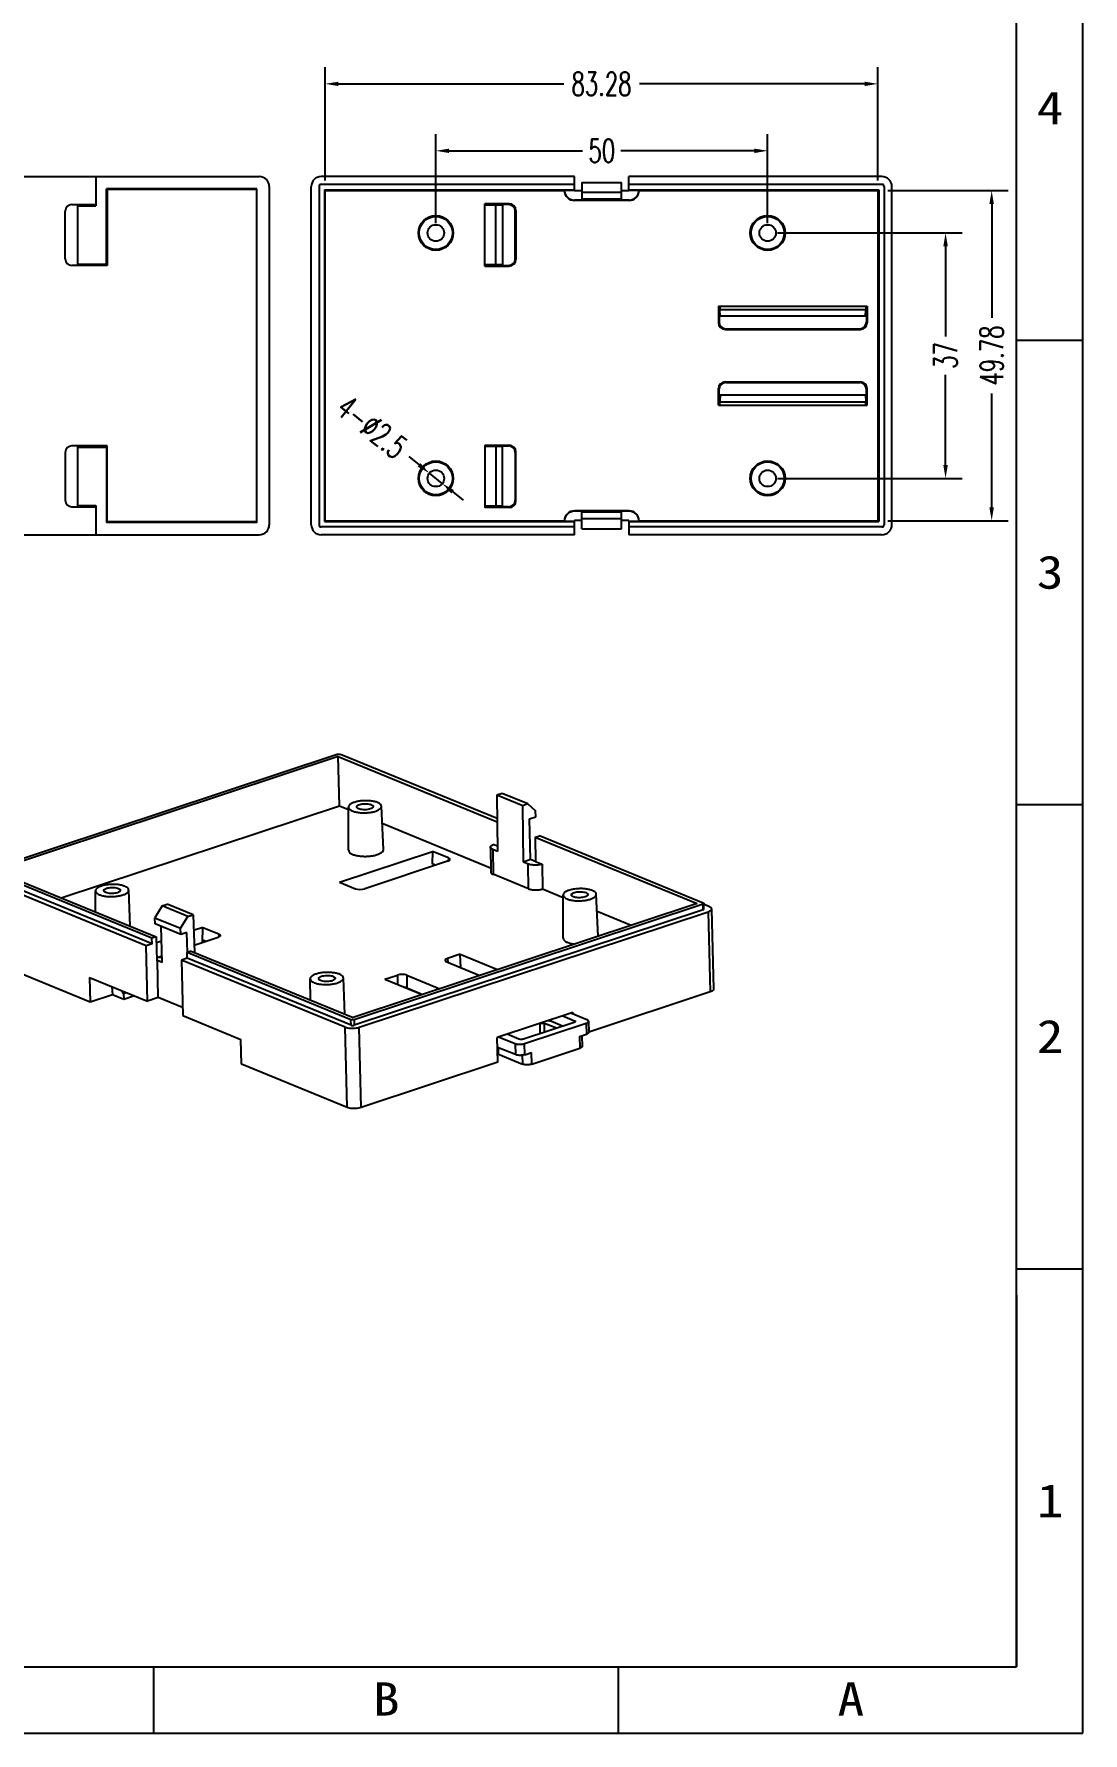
# Model space of a CAD drawing. Header units: millimetres. Extents: x -10223 to -9803, y 6946 to 7837.
# Drawn here: x -9961.1 to -9803, y 6946 to 7202.2 of the extents above; entities that cross this region are included whole.
import ezdxf
from ezdxf.enums import TextEntityAlignment as Align

# ---------------------------------------------------------------- set-up
doc = ezdxf.new("R2010")
doc.units = ezdxf.units.MM
doc.layers.add('dim', color=3, linetype='Continuous')
doc.styles.add('romans', font='romans.shx', dxfattribs={"width": 0.67, "bigfont": 'fangsong.shx'})
doc.styles.add('TEXTSTYLE_0', font='txt', dxfattribs={"width": 0.8})
doc.dimstyles.new('MSTD', dxfattribs={"dimtxt": 3.5, "dimasz": 2, "dimexe": 2.5, "dimexo": 1.5, "dimgap": 1, "dimtad": 0, "dimdsep": 46, "dimtxsty": 'romans', "dimcen": 0, "dimclrd": 5, "dimclre": 5, "dimclrt": 3, "dimadec": 1, "dimazin": 0, "dimtfac": 0.5, "dimtmove": 0, "dimatfit": 3, "dimfxl": 1, "dimarcsym": 0})

# ---------------------------------------------------------------- blocks, each defined once
blk = doc.blocks.new('*u2')
at = {"color": 7, "linetype": 'Continuous'}
for p, q in [((-0.47, 0), (-53.04, -17.42)), ((23.64, -9.69), (0, 0)), ((-0.31, -0.34), (-52.15, -17.51)), ((-0.31, -0.34), (23.65, -10.16)), ((-0.15, -7.75), (-0.31, -0.34)), ((24.37, -5.89), (23.6, -6.14)), ((23.6, -6.14), (23.7, -14.65)), ((27.49, -7.74), (23.6, -6.14)), ((28.25, -7.48), (24.37, -5.89)), ((28.25, -7.48), (27.49, -7.74)), ((28.25, -7.48), (29.42, -8.5)), ((-42.07, -21.64), (-0.15, -7.75)), ((-0.15, -7.75), (1.21, -8.31)), ((1.24, -14.47), (1.21, -7.96)), ((6.49, -14.35), (6.21, -7.84)), ((27.58, -16.24), (27.49, -7.74)), ((28.51, -9.74), (29.45, -9.43)), ((28.66, -15.88), (28.51, -9.74)), ((29.45, -9.43), (29.42, -8.5)), ((6.32, -10.4), (22.65, -17.09)), ((29.37, -12.5), (30, -12.3)), ((29.37, -12.5), (29.42, -16.15)), ((29.37, -12.5), (53.75, -22.5)), ((54.69, -22.42), (30, -12.3)), ((-0.13, -19.27), (13.89, -14.63)), ((13.89, -14.63), (13.85, -16.52)), ((16.28, -15.61), (13.89, -14.63)), ((22.61, -14), (22.66, -17.74)), ((22.97, -14.35), (23.01, -18.09)), ((23.7, -14.65), (22.97, -14.35)), ((23.14, -13.57), (23.69, -13.8)), ((-53.78, -17.95), (-53.16, -17.74)), ((-53.16, -17.51), (-53.16, -17.5)), ((-53.16, -17.51), (-53.14, -18.35)), ((-28.39, -27.71), (-53.08, -17.59)), ((-53.08, -17.59), (-53.06, -18.43)), ((-52.15, -17.51), (-27.77, -27.51)), ((16.17, -16.13), (3.67, -20.27)), ((14.36, -16.73), (13.85, -16.52)), ((16.28, -15.61), (16.26, -16.09)), ((28.66, -15.88), (27.58, -16.24)), ((28.31, -16.54), (27.58, -16.24)), ((28.35, -20.28), (28.31, -16.54)), ((29.35, -16.17), (28.66, -15.88)), ((29.35, -16.17), (29.42, -16.15)), ((29.42, -16.15), (30.42, -16.56)), ((30.42, -16.56), (30.46, -20.3)), ((-54.02, -30.48), (-54.31, -18.38)), ((-29.27, -28.85), (-53.95, -18.72)), ((-53.66, -30.82), (-53.95, -18.72)), ((-28.37, -28.55), (-53.06, -18.43)), ((-31.66, -25.91), (-31.89, -20.46)), ((-0.13, -19.27), (2.26, -20.26)), ((28.35, -20.28), (23.01, -18.09)), ((30.46, -20.3), (33.57, -21.57)), ((-36.88, -23.77), (-36.89, -20.58)), ((-26.85, -22.86), (-27.95, -24.64)), ((-26.85, -22.86), (-26.08, -22.61)), ((-22.96, -24.45), (-26.85, -22.86)), ((-22.2, -24.2), (-26.08, -22.61)), ((53.75, -22.5), (1.91, -39.67)), ((54.65, -22.59), (2.07, -40.01)), ((33.6, -27.74), (33.57, -21.22)), ((38.84, -27.44), (38.57, -21.1)), ((54.67, -23.43), (54.65, -22.59)), ((54.78, -23.33), (54.76, -22.49)), ((55.6, -22.96), (54.77, -22.62)), ((-27.95, -24.64), (-24.07, -26.23)), ((-27.93, -25.57), (-27.95, -24.64)), ((-24.05, -27.16), (-27.93, -25.57)), ((-24.07, -26.23), (-22.96, -24.45)), ((-22.96, -24.45), (-22.2, -24.2)), ((-22.2, -24.2), (-21.99, -29.88)), ((54.67, -23.43), (2.09, -40.85)), ((2.84, -41.16), (55.42, -23.74)), ((38.68, -23.66), (43.84, -25.78)), ((55.42, -23.74), (55.71, -35.83)), ((55.95, -23.3), (56.24, -35.4)), ((-27.77, -27.51), (-28.39, -27.71)), ((-28.37, -28.55), (-28.39, -27.71)), ((-27.77, -27.51), (-27.64, -31.12)), ((-26.92, -28.15), (-27.74, -28.42)), ((-26.85, -31.4), (-26.98, -25.96)), ((-24.05, -27.16), (-24.07, -26.23)), ((-23.11, -26.85), (-24.05, -27.16)), ((-23.04, -29.87), (-23.11, -26.85)), ((-20.71, -26.09), (-22.11, -26.56)), ((-22.03, -28.79), (-18.43, -27.59)), ((-20.75, -28.36), (-20.71, -26.09)), ((-20.74, -27.98), (-20.23, -28.19)), ((-20.71, -26.09), (-18.31, -27.07)), ((-18.31, -27.07), (-18.34, -27.55)), ((-28.37, -28.55), (-29.27, -28.85)), ((-29.06, -37.22), (-29.27, -28.85)), ((-27.45, -30.58), (-26.87, -30.39)), ((-23.07, -30.73), (-23.96, -31.02)), ((-22.46, -29.68), (-23.09, -29.89)), ((-23.07, -30.73), (-23.09, -29.89)), ((1.6, -40.01), (-23.09, -29.89)), ((1.62, -40.85), (-23.07, -30.73)), ((-22.46, -29.68), (1.91, -39.67)), ((18.06, -30.14), (16.15, -30.78)), ((18.18, -32.17), (18.06, -30.14)), ((18.06, -30.14), (23.7, -32.45)), ((-37.72, -37.36), (-53.66, -30.82)), ((-27.57, -31.1), (-27.64, -31.12)), ((-26.85, -31.4), (-27.57, -31.1)), ((-27.44, -36.68), (-27.57, -31.1)), ((-23.96, -31.02), (-23.76, -39.4)), ((0.73, -41.14), (-23.96, -31.02)), ((6.69, -33.91), (8.59, -33.28)), ((8.59, -33.28), (8.62, -34.7)), ((10, -33.29), (10.03, -35.21)), ((10, -33.29), (14.99, -35.34)), ((16.04, -31.29), (21.03, -33.34)), ((16.15, -30.78), (16.22, -31.37)), ((18.17, -32.03), (17.99, -32.09)), ((-37.81, -33.63), (-29.06, -37.22)), ((-37.81, -33.63), (-37.72, -37.36)), ((-34.44, -35.02), (-34.36, -36.24)), ((-32.67, -36.04), (-32.91, -35.64)), ((-4.52, -37.04), (-4.53, -33.85)), ((0.7, -39.18), (0.47, -33.73)), ((6.69, -33.91), (12.32, -36.22)), ((10.03, -35.21), (12.43, -36.19)), ((10.75, -35.58), (10.85, -35.54)), ((55.71, -35.83), (37.42, -41.9)), ((-34.36, -36.24), (-37.72, -37.36)), ((-32.61, -36.96), (-34.36, -36.24)), ((-32.67, -36.04), (-32.27, -35.91)), ((-32.67, -36.04), (-32.61, -36.96)), ((-31, -36.43), (-32.61, -36.96)), ((-27.44, -36.68), (-29.06, -37.22)), ((-23.79, -38.18), (-27.44, -36.68)), ((-23.76, -39.4), (-15.01, -42.98)), ((1.62, -40.85), (1.6, -40.01)), ((2.07, -40.01), (2.09, -40.85)), ((35.02, -38.94), (23.65, -42.71)), ((35.23, -40.42), (27.61, -42.94)), ((27.74, -43.62), (37.04, -40.54)), ((30.04, -40.59), (30.08, -42.12)), ((30.78, -41.89), (30.75, -40.57)), ((32.55, -41.31), (30.75, -40.57)), ((31.7, -40.25), (31.7, -40.04)), ((33.5, -40.99), (31.7, -40.25)), ((33.53, -39.44), (35.29, -40.16)), ((37.15, -40.02), (34.75, -39.03)), ((35.02, -38.94), (35.03, -39.15)), ((35.29, -40.16), (35.29, -40.39)), ((37.04, -40.54), (37.08, -42.21)), ((37.39, -40.25), (37.43, -41.92)), ((-14.92, -46.7), (-15.01, -42.98)), ((1.02, -53.24), (0.73, -41.14)), ((3.13, -53.26), (2.84, -41.16)), ((23.74, -46.43), (23.65, -42.71)), ((23.92, -42.62), (26.33, -43.6)), ((26.91, -42.94), (25.14, -42.21)), ((36.05, -42.55), (37.08, -42.21)), ((36.05, -42.55), (36.09, -44.32)), ((36.41, -42.43), (36.45, -44.03)), ((26.37, -45.28), (23.68, -44.18)), ((23.71, -45.28), (23.85, -45.23)), ((23.85, -45.23), (23.82, -44.23)), ((23.85, -45.23), (27.44, -46.71)), ((26.33, -43.6), (26.37, -45.28)), ((27.41, -45.37), (27.44, -46.71)), ((27.78, -45.29), (27.74, -43.62)), ((27.78, -45.29), (28.81, -44.95)), ((28.85, -46.72), (28.81, -44.95)), ((28.85, -46.72), (36.09, -44.32)), ((1.02, -53.24), (-14.92, -46.7)), ((23.74, -46.43), (3.13, -53.26))]:
    blk.add_line(p, q, dxfattribs=at)
for centre, major_axis, ratio, start_param, end_param in [((15.52, -15.86), (1, 0.02), 0.364615, 5.409396, 6.977454), ((3.02, -20), (1, 0.024), 0.366586, -2.445228, -0.87717), ((-19.08, -27.33), (1, 0.02), 0.364615, 5.409396, 6.977454), ((9.24, -33.55), (1, 0.024), 0.366586, 0.696365, 2.264422), ((16.8, -31.04), (1, 0.02), 0.364615, 2.267804, 3.835861), ((9.27, -35.46), (1, 0.024), 0.366586, 0.696365, 1.196946)]:
    blk.add_ellipse(centre, major_axis=major_axis, ratio=ratio, start_param=start_param, end_param=end_param, dxfattribs=at)
for points, start_tangent, end_tangent in [([(-0.47, 0), (-0.35, 0.03), (-0.22, 0.04), (-0.1, 0.03), (0, 0)], (0.949239, 0.314556), (0.925261, -0.37933)), ([(5.61, -7.27), (5.13, -7.12), (4.55, -7.02), (3.91, -6.99), (3.26, -7.01), (2.64, -7.1), (2.09, -7.24), (1.65, -7.43), (1.36, -7.64), (1.22, -7.88), (1.21, -7.96)], (-0.925261, 0.37933), (0.024151, -0.999708)), ([(2.46, -7.93), (2.53, -7.77), (2.75, -7.63), (3.08, -7.52), (3.48, -7.46), (3.92, -7.45), (4.33, -7.49), (4.66, -7.59)], (-0.026508, 0.999649), (0.925261, -0.37933)), ([(4.66, -7.59), (4.88, -7.72), (4.96, -7.87)], (0.925261, -0.37933), (0.026508, -0.999649)), ([(6.21, -7.84), (6.17, -7.69), (5.97, -7.47), (5.61, -7.27)], (-0.057247, 0.99836), (-0.925261, 0.37933)), ([(1.21, -7.96), (1.25, -8.12), (1.45, -8.34), (1.8, -8.53)], (0.024151, -0.999708), (0.925261, -0.37933)), ([(1.8, -8.53), (2.29, -8.68), (2.87, -8.78), (3.51, -8.82), (4.16, -8.79), (4.78, -8.71), (5.33, -8.57), (5.77, -8.38), (6.06, -8.16), (6.2, -7.93), (6.21, -7.84)], (0.925261, -0.37933), (-0.057247, 0.99836)), ([(2.76, -8.22), (2.54, -8.09), (2.46, -7.93)], (-0.925261, 0.37933), (-0.026508, 0.999649)), ([(4.96, -7.87), (4.89, -8.03), (4.67, -8.17), (4.34, -8.28), (3.93, -8.35), (3.5, -8.36), (3.09, -8.31), (2.76, -8.22)], (0.026508, -0.999649), (-0.925261, 0.37933)), ([(1.25, -14.47), (1.29, -14.64), (1.5, -14.88), (1.87, -15.08)], (0.024151, -0.999708), (0.925261, -0.37933)), ([(1.87, -15.08), (2.37, -15.24), (2.98, -15.34), (3.65, -15.38), (4.34, -15.35), (4.99, -15.26), (5.56, -15.11), (6.02, -14.92), (6.33, -14.69), (6.48, -14.44), (6.48, -14.35)], (0.925261, -0.37933), (-0.057247, 0.99836)), ([(22.61, -14), (22.62, -13.96), (22.67, -13.85), (22.78, -13.75), (22.93, -13.66), (23.14, -13.57)], (-0.012111, 0.999927), (0.948288, 0.317411)), ([(22.97, -14.35), (22.8, -14.26), (22.69, -14.17), (22.63, -14.07), (22.62, -14.01), (22.61, -14)], (-0.925261, 0.37933), (-0.012111, 0.999927)), ([(-53.16, -17.5), (-53.13, -17.46), (-53.04, -17.42)], (0.154395, 0.988009), (0.949239, 0.314556)), ([(-53.08, -17.59), (-53.15, -17.55), (-53.16, -17.51)], (-0.925261, 0.37933), (-0.088052, 0.996116)), ([(22.66, -17.74), (22.66, -17.75), (22.67, -17.8), (22.73, -17.91), (22.85, -18), (23.01, -18.09)], (0.012111, -0.999927), (0.925261, -0.37933)), ([(30.42, -16.56), (30.18, -16.63), (29.91, -16.67), (29.33, -16.71), (28.77, -16.66), (28.52, -16.61), (28.31, -16.54)], (-0.950175, -0.311718), (-0.925261, 0.37933)), ([(-53.78, -17.95), (-54.09, -18.08), (-54.27, -18.25), (-54.31, -18.38)], (-0.949239, -0.314556), (-0.013298, -0.999912)), ([(-54.31, -18.38), (-54.31, -18.42), (-54.2, -18.58), (-53.95, -18.72)], (-0.013298, -0.999912), (0.925261, -0.37933)), ([(-53.14, -18.35), (-53.13, -18.39), (-53.06, -18.43)], (0.088052, -0.996116), (0.925261, -0.37933)), ([(-32.49, -19.9), (-32.97, -19.75), (-33.55, -19.65), (-34.19, -19.61), (-34.84, -19.64), (-35.46, -19.72), (-36.01, -19.87), (-36.45, -20.05), (-36.75, -20.27), (-36.88, -20.51), (-36.89, -20.58)], (-0.925261, 0.37933), (0.024151, -0.999708)), ([(-36.3, -21.16), (-35.81, -21.31), (-35.23, -21.41), (-34.6, -21.44), (-33.94, -21.42), (-33.32, -21.33), (-32.77, -21.19), (-32.34, -21.01), (-32.04, -20.79), (-31.9, -20.55), (-31.9, -20.46)], (0.925261, -0.37933), (-0.057247, 0.99836)), ([(-35.64, -20.56), (-35.57, -20.4), (-35.35, -20.26), (-35.02, -20.15), (-34.62, -20.08), (-34.18, -20.07), (-33.77, -20.12), (-33.44, -20.21)], (-0.026508, 0.999649), (0.925261, -0.37933)), ([(-33.44, -20.21), (-33.22, -20.35), (-33.14, -20.5)], (0.925261, -0.37933), (0.026508, -0.999649)), ([(-31.9, -20.46), (-31.93, -20.31), (-32.13, -20.09), (-32.49, -19.9)], (-0.057247, 0.99836), (-0.925261, 0.37933)), ([(28.35, -20.28), (28.56, -20.35), (28.81, -20.4), (29.37, -20.45), (29.95, -20.41), (30.22, -20.36), (30.46, -20.3)], (0.925261, -0.37933), (0.950175, 0.311718)), ([(37.97, -20.54), (37.49, -20.39), (36.91, -20.29), (36.27, -20.25), (35.62, -20.28), (35, -20.36), (34.45, -20.51), (34.01, -20.69), (33.71, -20.91), (33.58, -21.15), (33.57, -21.22)], (-0.925261, 0.37933), (0.024151, -0.999708)), ([(-36.89, -20.58), (-36.85, -20.74), (-36.65, -20.97), (-36.3, -21.16)], (0.024151, -0.999708), (0.925261, -0.37933)), ([(-35.34, -20.84), (-35.56, -20.71), (-35.64, -20.56)], (-0.925261, 0.37933), (-0.026508, 0.999649)), ([(-33.14, -20.5), (-33.22, -20.66), (-33.43, -20.8), (-33.76, -20.91), (-34.17, -20.97), (-34.6, -20.98), (-35.01, -20.94), (-35.34, -20.84)], (0.026508, -0.999649), (-0.925261, 0.37933)), ([(33.57, -21.22), (33.61, -21.38), (33.81, -21.61), (34.16, -21.8)], (0.024151, -0.999708), (0.925261, -0.37933)), ([(34.16, -21.8), (34.65, -21.95), (35.23, -22.05), (35.86, -22.08), (36.52, -22.06), (37.14, -21.97), (37.69, -21.83), (38.12, -21.65), (38.42, -21.43), (38.56, -21.19), (38.56, -21.1)], (0.925261, -0.37933), (-0.057247, 0.99836)), ([(34.82, -21.2), (34.89, -21.04), (35.11, -20.9), (35.44, -20.79), (35.84, -20.72), (36.28, -20.71), (36.69, -20.76), (37.02, -20.85)], (-0.026508, 0.999649), (0.925261, -0.37933)), ([(35.11, -21.48), (34.9, -21.35), (34.82, -21.2)], (-0.925261, 0.37933), (-0.026508, 0.999649)), ([(37.32, -21.14), (37.24, -21.3), (37.03, -21.44), (36.7, -21.55), (36.29, -21.61), (35.86, -21.62), (35.45, -21.58), (35.11, -21.48)], (0.026508, -0.999649), (-0.925261, 0.37933)), ([(37.02, -20.85), (37.24, -20.99), (37.32, -21.14)], (0.925261, -0.37933), (0.026508, -0.999649)), ([(38.56, -21.1), (38.53, -20.95), (38.33, -20.73), (37.97, -20.54)], (-0.057247, 0.99836), (-0.925261, 0.37933)), ([(54.76, -22.49), (54.76, -22.51), (54.73, -22.55), (54.65, -22.59)], (0.088052, -0.996116), (-0.949239, -0.314556)), ([(54.69, -22.42), (54.75, -22.46), (54.76, -22.49)], (0.925261, -0.37933), (0.088052, -0.996116)), ([(55.95, -23.3), (55.95, -23.27), (55.84, -23.1), (55.6, -22.96)], (0.013298, 0.999912), (-0.925261, 0.37933)), ([(54.67, -23.43), (54.75, -23.39), (54.78, -23.34), (54.78, -23.33)], (0.949239, 0.314556), (-0.088052, 0.996116)), ([(55.42, -23.74), (55.73, -23.6), (55.91, -23.44), (55.95, -23.3)], (0.949239, 0.314556), (0.013298, 0.999912)), ([(33.6, -27.74), (33.64, -27.91), (33.85, -28.14), (34.23, -28.34)], (0.024151, -0.999708), (0.925261, -0.37933)), ([(-53.66, -30.82), (-53.91, -30.68), (-54.02, -30.51), (-54.02, -30.48)], (-0.925261, 0.37933), (0.013298, 0.999912)), ([(-27.66, -30.57), (-27.52, -30.57), (-26.96, -30.62), (-26.86, -30.64)], (0.999722, 0.023592), (0.980131, -0.198349)), ([(34.23, -28.34), (34.73, -28.5), (35.33, -28.6)], (0.925261, -0.37933), (0.993741, -0.111712)), ([(-0.13, -33.16), (-0.61, -33.01), (-1.19, -32.92), (-1.83, -32.88), (-2.48, -32.9), (-3.1, -32.99), (-3.65, -33.13), (-4.09, -33.32), (-4.39, -33.54), (-4.53, -33.77), (-4.53, -33.85)], (-0.925261, 0.37933), (0.024151, -0.999708)), ([(0.46, -33.73), (0.42, -33.58), (0.22, -33.36), (-0.13, -33.16)], (-0.057247, 0.99836), (-0.925261, 0.37933)), ([(-4.53, -33.85), (-4.49, -34.01), (-4.29, -34.23), (-3.94, -34.43)], (0.024151, -0.999708), (0.925261, -0.37933)), ([(-3.94, -34.43), (-3.46, -34.58), (-2.87, -34.67), (-2.24, -34.71), (-1.59, -34.68), (-0.96, -34.6), (-0.42, -34.46), (0.02, -34.27), (0.32, -34.05), (0.46, -33.82), (0.46, -33.73)], (0.925261, -0.37933), (-0.057247, 0.99836)), ([(-3.28, -33.82), (-3.21, -33.67), (-3, -33.52), (-2.67, -33.41), (-2.26, -33.35), (-1.82, -33.34), (-1.42, -33.38), (-1.08, -33.48)], (-0.026508, 0.999649), (0.925261, -0.37933)), ([(-2.99, -34.11), (-3.21, -33.98), (-3.28, -33.82)], (-0.925261, 0.37933), (-0.026508, 0.999649)), ([(-0.78, -33.77), (-0.86, -33.92), (-1.07, -34.07), (-1.4, -34.18), (-1.81, -34.24), (-2.24, -34.25), (-2.65, -34.2), (-2.99, -34.11)], (0.026508, -0.999649), (-0.925261, 0.37933)), ([(-1.08, -33.48), (-0.86, -33.61), (-0.78, -33.77)], (0.925261, -0.37933), (0.026508, -0.999649)), ([(56.24, -35.4), (56.2, -35.54), (56.02, -35.7), (55.71, -35.83)], (-0.013298, -0.999912), (-0.949239, -0.314556)), ([(2.07, -40.01), (1.95, -40.04), (1.83, -40.05), (1.7, -40.04), (1.6, -40.01)], (-0.949239, -0.314556), (-0.925261, 0.37933)), ([(1.62, -40.85), (1.72, -40.87), (1.85, -40.88), (1.97, -40.88), (2.09, -40.85)], (0.925261, -0.37933), (0.949239, 0.314556)), ([(30.25, -40.52), (30.28, -40.52), (30.41, -40.51), (30.54, -40.52), (30.65, -40.54), (30.75, -40.57)], (0.993962, 0.109723), (0.925261, -0.37933)), ([(31.7, -40.25), (31.6, -40.22), (31.49, -40.2), (31.36, -40.2), (31.23, -40.2), (31.2, -40.2)], (-0.925261, 0.37933), (-0.993962, -0.109725)), ([(35.41, -40.27), (35.4, -40.29), (35.38, -40.34), (35.32, -40.38), (35.23, -40.42)], (0.040575, -0.999176), (-0.949239, -0.314556)), ([(35.29, -40.16), (35.36, -40.2), (35.4, -40.24), (35.41, -40.27)], (0.925261, -0.37933), (0.040575, -0.999176)), ([(37.04, -40.54), (37.19, -40.47), (37.31, -40.4), (37.37, -40.32), (37.39, -40.25)], (0.949239, 0.314556), (-0.015527, 0.999879)), ([(37.39, -40.25), (37.39, -40.24), (37.36, -40.16), (37.28, -40.08), (37.15, -40.02)], (-0.015527, 0.999879), (-0.925261, 0.37933)), ([(0.73, -41.14), (1.09, -41.25), (1.52, -41.3), (1.99, -41.31), (2.44, -41.26), (2.84, -41.16)], (0.925261, -0.37933), (0.949239, 0.314556)), ([(27.61, -42.94), (27.5, -42.97), (27.38, -42.99), (27.25, -42.99), (27.12, -42.98), (27, -42.97), (26.91, -42.94)], (-0.949239, -0.314556), (-0.925261, 0.37933)), ([(37.43, -41.92), (37.43, -41.96), (37.37, -42.05), (37.25, -42.14), (37.08, -42.21)], (0.040772, -0.999168), (-0.949239, -0.314556)), ([(26.33, -43.6), (26.5, -43.66), (26.69, -43.7), (26.9, -43.72), (27.13, -43.72), (27.35, -43.7), (27.56, -43.67), (27.74, -43.62)], (0.925261, -0.37933), (0.949239, 0.314556)), ([(27.78, -45.29), (27.56, -45.35), (27.31, -45.38), (27.05, -45.39), (26.8, -45.38), (26.57, -45.34), (26.37, -45.28)], (-0.949239, -0.314556), (-0.925261, 0.37933)), ([(36.45, -44.03), (36.43, -44.11), (36.36, -44.18), (36.25, -44.26), (36.09, -44.32)], (0.015527, -0.999879), (-0.949239, -0.314556)), ([(28.85, -46.72), (28.67, -46.77), (28.46, -46.8), (28.24, -46.82), (28.01, -46.82), (27.8, -46.8), (27.61, -46.76), (27.44, -46.71)], (-0.949239, -0.314556), (-0.925261, 0.37933)), ([(3.13, -53.26), (2.73, -53.36), (2.28, -53.41), (1.81, -53.4), (1.38, -53.34), (1.02, -53.24)], (-0.949239, -0.314556), (-0.925261, 0.37933))]:
    blk.add_spline(points, degree=3, dxfattribs=dict(at, start_tangent=start_tangent, end_tangent=end_tangent))
blk = doc.blocks.new('*D108')
at = {"layer": 'Defpoints', "color": 0}
for p in [(-9833.92, 7178.54), (-9833.92, 7128.76), (-9816.78, 7128.76)]:
    blk.add_point(p, dxfattribs=at)
at = {"layer": 'dim', "color": 5, "lineweight": -2}
for p, q in [((-9832.42, 7178.54), (-9814.28, 7178.54)), ((-9816.78, 7176.54), (-9816.78, 7159.34)), ((-9816.78, 7130.76), (-9816.78, 7147.96)), ((-9832.42, 7128.76), (-9814.28, 7128.76))]:
    blk.add_line(p, q, dxfattribs=at)
at = {"layer": 'dim', "color": 5}
for points in [[(-9817.12, 7176.54), (-9816.45, 7176.54), (-9816.78, 7178.54)], [(-9817.12, 7130.76), (-9816.45, 7130.76), (-9816.78, 7128.76)]]:
    blk.add_solid(points, dxfattribs=at)
at = {"layer": 'dim', "color": 3, "insert": (-9816.78, 7153.65), "char_height": 3.5, "attachment_point": 5, "rotation": 90, "style": 'romans'}
blk.add_mtext('49.78', dxfattribs=at)
blk = doc.blocks.new('*D109')
at = {"layer": 'Defpoints', "color": 0}
for p in [(-9833.92, 7194.63), (-9917.21, 7178.54), (-9833.92, 7178.54)]:
    blk.add_point(p, dxfattribs=at)
at = {"layer": 'dim', "color": 5, "lineweight": -2}
for p, q in [((-9917.21, 7180.04), (-9917.21, 7197.13)), ((-9833.92, 7180.04), (-9833.92, 7197.13)), ((-9915.21, 7194.63), (-9881.25, 7194.63)), ((-9835.92, 7194.63), (-9869.87, 7194.63))]:
    blk.add_line(p, q, dxfattribs=at)
at = {"layer": 'dim', "color": 5}
for points in [[(-9915.21, 7194.96), (-9915.21, 7194.3), (-9917.21, 7194.63)], [(-9835.92, 7194.96), (-9835.92, 7194.3), (-9833.92, 7194.63)]]:
    blk.add_solid(points, dxfattribs=at)
at = {"layer": 'dim', "color": 3, "insert": (-9875.56, 7194.63), "char_height": 3.5, "attachment_point": 5, "style": 'romans'}
blk.add_mtext('83.28', dxfattribs=at)
blk = doc.blocks.new('*D110')
at = {"layer": 'Defpoints', "color": 0}
for p in [(-9850.54, 7172.15), (-9850.54, 7135.15), (-9823.73, 7135.15)]:
    blk.add_point(p, dxfattribs=at)
at = {"layer": 'dim', "color": 5, "lineweight": -2}
for p, q in [((-9849.04, 7172.15), (-9821.23, 7172.15)), ((-9823.73, 7170.15), (-9823.73, 7156.55)), ((-9823.73, 7137.15), (-9823.73, 7150.75)), ((-9849.04, 7135.15), (-9821.23, 7135.15))]:
    blk.add_line(p, q, dxfattribs=at)
at = {"layer": 'dim', "color": 5}
for points in [[(-9824.06, 7170.15), (-9823.39, 7170.15), (-9823.73, 7172.15)], [(-9824.06, 7137.15), (-9823.39, 7137.15), (-9823.73, 7135.15)]]:
    blk.add_solid(points, dxfattribs=at)
at = {"layer": 'dim', "color": 3, "insert": (-9823.73, 7153.65), "char_height": 3.5, "attachment_point": 5, "rotation": 90, "style": 'romans'}
blk.add_mtext('37', dxfattribs=at)
blk = doc.blocks.new('*D111')
at = {"layer": 'Defpoints', "color": 0}
for p in [(-9850.54, 7184.54), (-9900.54, 7172.15), (-9850.54, 7172.15)]:
    blk.add_point(p, dxfattribs=at)
at = {"layer": 'dim', "color": 5, "lineweight": -2}
for p, q in [((-9900.54, 7173.65), (-9900.54, 7187.04)), ((-9850.54, 7173.65), (-9850.54, 7187.04)), ((-9898.54, 7184.54), (-9878.44, 7184.54)), ((-9852.54, 7184.54), (-9872.64, 7184.54))]:
    blk.add_line(p, q, dxfattribs=at)
at = {"layer": 'dim', "color": 5}
for points in [[(-9898.54, 7184.87), (-9898.54, 7184.2), (-9900.54, 7184.54)], [(-9852.54, 7184.87), (-9852.54, 7184.2), (-9850.54, 7184.54)]]:
    blk.add_solid(points, dxfattribs=at)
at = {"layer": 'dim', "color": 3, "insert": (-9875.54, 7184.54), "char_height": 3.5, "attachment_point": 5, "style": 'romans'}
blk.add_mtext('50', dxfattribs=at)
blk = doc.blocks.new('SUN_6HWZ35TKXU86YGHH1AY77V3D6FJ')
at = {"color": 7, "linetype": 'Continuous'}
for p, q in [((0, 0), (0, 297)), ((-10, 10), (-10, 287)), ((-10, 210), (0, 210)), ((-10, 140), (0, 140)), ((-10, 70), (0, 70)), ((-410, 10), (-10, 10)), ((-140, 0), (-140, 10)), ((-70, 0), (-70, 10)), ((-420, 0), (0, 0))]:
    blk.add_line(p, q, dxfattribs=at)
at = {"color": 2, "linetype": 'Continuous', "style": 'TEXTSTYLE_0'}
for s, width, p, p2 in [('4', 1.2, (-6.95, 242.54), (-2.95, 242.54)), ('3', 1.2, (-6.95, 172.54), (-2.95, 172.54)), ('2', 1.2, (-6.95, 102.54), (-2.95, 102.54)), ('1', 2.4, (-6.95, 32.54), (-2.95, 32.54)), ('B', 1.2, (-106.98, 2.63), (-102.98, 2.63)), ('A', 1.2, (-36.98, 2.63), (-32.98, 2.63))]:
    blk.add_text(s, height=5, dxfattribs=dict(at, width=width)).set_placement(p, p2, align=Align.FIT)
blk = doc.blocks.new('*D89')
at = {"layer": 'Defpoints', "color": 0}
for p in [(-9833.92, 7178.54), (-9833.92, 7128.76), (-9816.78, 7128.76)]:
    blk.add_point(p, dxfattribs=at)
at = {"layer": 'dim', "color": 5, "lineweight": -2}
for p, q in [((-9832.42, 7178.54), (-9814.28, 7178.54)), ((-9816.78, 7176.54), (-9816.78, 7159.34)), ((-9816.78, 7130.76), (-9816.78, 7147.96)), ((-9832.42, 7128.76), (-9814.28, 7128.76))]:
    blk.add_line(p, q, dxfattribs=at)
at = {"layer": 'dim', "color": 5}
for points in [[(-9817.12, 7176.54), (-9816.45, 7176.54), (-9816.78, 7178.54)], [(-9817.12, 7130.76), (-9816.45, 7130.76), (-9816.78, 7128.76)]]:
    blk.add_solid(points, dxfattribs=at)
at = {"layer": 'dim', "color": 3, "insert": (-9816.78, 7153.65), "char_height": 3.5, "attachment_point": 5, "rotation": 90, "style": 'romans'}
blk.add_mtext('49.78', dxfattribs=at)
blk = doc.blocks.new('*D143')
at = {"layer": 'Defpoints', "color": 0}
for p in [(-9901.51, 7135.93), (-9899.56, 7134.37)]:
    blk.add_point(p, dxfattribs=at)
at = {"layer": 'dim', "color": 5, "lineweight": -2}
for p, q in [((-9904.63, 7138.43), (-9903.07, 7137.18)), ((-9899.56, 7134.37), (-9901.51, 7135.93)), ((-9898, 7133.11), (-9896.44, 7131.86))]:
    blk.add_line(p, q, dxfattribs=at)
at = {"layer": 'dim', "color": 5}
for points in [[(-9902.87, 7137.44), (-9903.28, 7136.92), (-9901.51, 7135.93)], [(-9897.8, 7133.37), (-9898.21, 7132.85), (-9899.56, 7134.37)]]:
    blk.add_solid(points, dxfattribs=at)
at = {"layer": 'dim', "color": 3, "insert": (-9910.16, 7142.87), "char_height": 3.5, "attachment_point": 5, "rotation": 321.2517, "style": 'romans'}
blk.add_mtext('4-∅2.5', dxfattribs=at)

msp = doc.modelspace()

# ---------------------------------------------------------------- linework, layer by layer
at = {"color": 7, "linetype": 'Continuous'}
for p, q in [((-10011.641, 7180.648), (-9927.141, 7180.648)), ((-9951.78, 7180.648), (-9951.78, 7176.234)), ((-9950.15, 7178.779), (-9950.08, 7178.709)), ((-9927.51, 7178.779), (-9950.15, 7178.779)), ((-9950.15, 7167.463), (-9950.15, 7178.779)), ((-9927.58, 7178.709), (-9950.08, 7178.709)), ((-9950.08, 7178.709), (-9950.08, 7167.253)), ((-9927.58, 7178.709), (-9927.51, 7178.779)), ((-9927.58, 7178.709), (-9927.58, 7128.587)), ((-9927.51, 7128.517), (-9927.51, 7178.779)), ((-9925.641, 7179.148), (-9925.641, 7128.148)), ((-9919.314, 7128.148), (-9919.314, 7179.148)), ((-9918.144, 7179.148), (-9918.144, 7128.148)), ((-9879.664, 7180.648), (-9917.814, 7180.648)), ((-9879.664, 7179.478), (-9917.814, 7179.478)), ((-9917.328, 7178.662), (-9879.664, 7178.662)), ((-9917.206, 7178.54), (-9917.328, 7178.662)), ((-9917.328, 7178.662), (-9917.328, 7128.635)), ((-9917.206, 7178.54), (-9881.164, 7178.54)), ((-9917.206, 7128.756), (-9917.206, 7178.54)), ((-9881.164, 7178.602), (-9879.664, 7178.602)), ((-9879.664, 7178.517), (-9879.664, 7180.648)), ((-9878.539, 7178.517), (-9879.664, 7178.517)), ((-9878.539, 7179.75), (-9872.539, 7179.75)), ((-9878.539, 7179.75), (-9878.539, 7177.11)), ((-9872.539, 7178.25), (-9878.539, 7178.25)), ((-9872.539, 7177.11), (-9872.539, 7179.75)), ((-9871.464, 7178.517), (-9872.539, 7178.517)), ((-9833.314, 7180.648), (-9871.464, 7180.648)), ((-9871.464, 7178.517), (-9871.464, 7180.648)), ((-9833.314, 7179.478), (-9871.464, 7179.478)), ((-9871.464, 7178.662), (-9833.801, 7178.662)), ((-9871.464, 7178.602), (-9869.914, 7178.602)), ((-9869.914, 7178.54), (-9833.922, 7178.54)), ((-9833.922, 7178.54), (-9833.801, 7178.662)), ((-9833.922, 7178.54), (-9833.922, 7128.756)), ((-9833.801, 7178.662), (-9833.801, 7128.635)), ((-9832.984, 7179.148), (-9832.984, 7128.148)), ((-9831.814, 7128.148), (-9831.814, 7179.148)), ((-9955.376, 7176.443), (-9951.78, 7176.443)), ((-9954.48, 7176.286), (-9953.48, 7176.338)), ((-9954.48, 7167.41), (-9954.48, 7176.286)), ((-9954.48, 7176.234), (-9951.78, 7176.234)), ((-9953.48, 7176.338), (-9951.78, 7176.338)), ((-9889.474, 7176.548), (-9893.176, 7176.548)), ((-9893.176, 7167.148), (-9893.176, 7176.548)), ((-9889.579, 7176.443), (-9893.176, 7176.443)), ((-9891.476, 7176.338), (-9893.176, 7176.338)), ((-9890.476, 7176.286), (-9891.476, 7176.338)), ((-9891.476, 7167.358), (-9891.476, 7176.338)), ((-9890.476, 7176.286), (-9890.476, 7167.41)), ((-9889.474, 7176.548), (-9889.579, 7176.443)), ((-9888.476, 7175.549), (-9888.581, 7175.445)), ((-9888.476, 7175.549), (-9888.476, 7168.147)), ((-9878.539, 7177.11), (-9879.664, 7177.11)), ((-9879.664, 7177.11), (-9879.664, 7177.048)), ((-9871.414, 7177.048), (-9879.664, 7177.048)), ((-9872.539, 7177.25), (-9878.539, 7177.25)), ((-9871.414, 7177.11), (-9872.539, 7177.11)), ((-9871.414, 7177.048), (-9871.414, 7177.11)), ((-9956.375, 7168.252), (-9956.375, 7175.445)), ((-9888.581, 7168.252), (-9888.581, 7175.445)), ((-9888.476, 7168.147), (-9888.581, 7168.252)), ((-9950.08, 7167.253), (-9955.376, 7167.253)), ((-9954.48, 7167.463), (-9950.15, 7167.463)), ((-9954.48, 7167.41), (-9953.48, 7167.358)), ((-9953.48, 7167.358), (-9951.78, 7167.358)), ((-9951.78, 7167.358), (-9951.78, 7167.253)), ((-9950.15, 7167.463), (-9950.08, 7167.253)), ((-9891.476, 7167.358), (-9893.176, 7167.358)), ((-9893.176, 7167.253), (-9889.579, 7167.253)), ((-9893.176, 7167.148), (-9889.474, 7167.148)), ((-9890.476, 7167.41), (-9891.476, 7167.358)), ((-9889.474, 7167.148), (-9889.579, 7167.253)), ((-9857.953, 7161.11), (-9857.953, 7158.608)), ((-9857.953, 7161.11), (-9835.553, 7161.11)), ((-9857.848, 7161.11), (-9857.848, 7158.713)), ((-9857.743, 7161.11), (-9857.743, 7160.61)), ((-9857.691, 7159.61), (-9857.743, 7160.61)), ((-9857.743, 7160.61), (-9835.762, 7160.61)), ((-9835.815, 7159.61), (-9835.762, 7160.61)), ((-9835.762, 7161.11), (-9835.762, 7160.61)), ((-9835.657, 7161.11), (-9835.657, 7158.713)), ((-9835.553, 7161.11), (-9835.553, 7158.608)), ((-9857.953, 7158.608), (-9857.848, 7158.713)), ((-9835.815, 7159.61), (-9857.691, 7159.61)), ((-9856.954, 7157.61), (-9856.849, 7157.714)), ((-9856.849, 7157.714), (-9836.656, 7157.714)), ((-9836.551, 7157.61), (-9836.656, 7157.714)), ((-9835.553, 7158.608), (-9835.657, 7158.713)), ((-9856.954, 7157.61), (-9836.551, 7157.61)), ((-9857.953, 7146.187), (-9857.953, 7148.688)), ((-9857.953, 7148.688), (-9857.848, 7148.583)), ((-9857.848, 7146.187), (-9857.848, 7148.583)), ((-9857.691, 7147.687), (-9857.743, 7146.687)), ((-9835.815, 7147.687), (-9857.691, 7147.687)), ((-9856.954, 7149.687), (-9856.849, 7149.582)), ((-9856.954, 7149.687), (-9836.551, 7149.687)), ((-9856.849, 7149.582), (-9836.656, 7149.582)), ((-9836.551, 7149.687), (-9836.656, 7149.582)), ((-9835.815, 7147.687), (-9835.762, 7146.687)), ((-9835.553, 7148.688), (-9835.657, 7148.583)), ((-9835.657, 7146.187), (-9835.657, 7148.583)), ((-9835.553, 7146.187), (-9835.553, 7148.688)), ((-9857.953, 7146.187), (-9835.553, 7146.187)), ((-9857.743, 7146.187), (-9857.743, 7146.687)), ((-9857.743, 7146.687), (-9835.762, 7146.687)), ((-9835.762, 7146.187), (-9835.762, 7146.687)), ((-9950.08, 7140.043), (-9955.376, 7140.043)), ((-9954.48, 7139.886), (-9953.48, 7139.938)), ((-9954.48, 7131.01), (-9954.48, 7139.886)), ((-9954.48, 7139.834), (-9950.15, 7139.834)), ((-9953.48, 7139.938), (-9951.78, 7139.938)), ((-9951.78, 7139.938), (-9951.78, 7140.043)), ((-9950.15, 7139.834), (-9950.08, 7140.043)), ((-9950.15, 7139.834), (-9950.15, 7128.517)), ((-9950.08, 7128.587), (-9950.08, 7140.043)), ((-9893.176, 7140.148), (-9889.474, 7140.148)), ((-9893.176, 7140.148), (-9893.176, 7130.748)), ((-9893.176, 7140.043), (-9889.579, 7140.043)), ((-9891.476, 7139.938), (-9893.176, 7139.938)), ((-9890.476, 7139.886), (-9891.476, 7139.938)), ((-9891.476, 7139.938), (-9891.476, 7130.958)), ((-9890.476, 7131.01), (-9890.476, 7139.886)), ((-9889.474, 7140.148), (-9889.579, 7140.043)), ((-9956.375, 7139.045), (-9956.375, 7131.852)), ((-9888.476, 7139.149), (-9888.581, 7139.045)), ((-9888.581, 7139.045), (-9888.581, 7131.852)), ((-9888.476, 7131.747), (-9888.476, 7139.149)), ((-9955.376, 7130.853), (-9951.78, 7130.853)), ((-9954.48, 7131.063), (-9951.78, 7131.063)), ((-9954.48, 7131.01), (-9953.48, 7130.958)), ((-9953.48, 7130.958), (-9951.78, 7130.958)), ((-9951.78, 7131.063), (-9951.78, 7126.648)), ((-9891.476, 7130.958), (-9893.176, 7130.958)), ((-9889.579, 7130.853), (-9893.176, 7130.853)), ((-9889.474, 7130.748), (-9893.176, 7130.748)), ((-9890.476, 7131.01), (-9891.476, 7130.958)), ((-9889.474, 7130.748), (-9889.579, 7130.853)), ((-9888.476, 7131.747), (-9888.581, 7131.852)), ((-9879.664, 7130.248), (-9879.664, 7130.187)), ((-9871.414, 7130.248), (-9879.664, 7130.248)), ((-9878.539, 7130.187), (-9879.664, 7130.187)), ((-9878.539, 7127.547), (-9878.539, 7130.187)), ((-9872.539, 7130.047), (-9878.539, 7130.047)), ((-9872.539, 7127.547), (-9872.539, 7130.187)), ((-9871.414, 7130.187), (-9872.539, 7130.187)), ((-9871.414, 7130.187), (-9871.414, 7130.248)), ((-9950.08, 7128.587), (-9950.15, 7128.517)), ((-9927.51, 7128.517), (-9950.15, 7128.517)), ((-9927.58, 7128.587), (-9950.08, 7128.587)), ((-9927.58, 7128.587), (-9927.51, 7128.517)), ((-9879.664, 7127.818), (-9917.814, 7127.818)), ((-9917.206, 7128.756), (-9917.328, 7128.635)), ((-9917.328, 7128.635), (-9879.664, 7128.635)), ((-9917.206, 7128.756), (-9881.164, 7128.756)), ((-9881.164, 7128.695), (-9879.664, 7128.695)), ((-9879.664, 7126.648), (-9879.664, 7128.779)), ((-9878.539, 7128.779), (-9879.664, 7128.779)), ((-9872.539, 7129.047), (-9878.539, 7129.047)), ((-9878.539, 7127.547), (-9872.539, 7127.547)), ((-9871.464, 7128.779), (-9872.539, 7128.779)), ((-9871.464, 7128.779), (-9871.464, 7126.648)), ((-9871.464, 7128.695), (-9869.914, 7128.695)), ((-9871.464, 7128.635), (-9833.801, 7128.635)), ((-9833.314, 7127.818), (-9871.464, 7127.818)), ((-9869.914, 7128.756), (-9833.922, 7128.756)), ((-9833.922, 7128.756), (-9833.801, 7128.635)), ((-10011.641, 7126.648), (-9927.141, 7126.648)), ((-9879.664, 7126.648), (-9917.814, 7126.648)), ((-9833.314, 7126.648), (-9871.464, 7126.648))]:
    msp.add_line(p, q, dxfattribs=at)
for p in [(-9813.018, 7011.974), (-9913.018, 6955.974)]:
    msp.add_line(p, (-9813.018, 6955.974))
for centre, radius in [((-9900.539, 7172.148), 2.622), ((-9900.539, 7172.148), 2.5), ((-9900.539, 7172.148), 1.25), ((-9850.539, 7172.148), 2.622), ((-9850.539, 7172.148), 2.5), ((-9850.539, 7172.148), 1.25), ((-9900.539, 7135.148), 2.622), ((-9900.539, 7135.148), 2.5), ((-9850.539, 7135.148), 2.622), ((-9850.539, 7135.148), 2.5), ((-9900.539, 7135.148), 1.25), ((-9850.539, 7135.148), 1.25)]:
    msp.add_circle(centre, radius, dxfattribs=at)
for centre, radius, start, end in [((-9927.141, 7179.148), 1.5, 0, 90), ((-9917.814, 7179.148), 1.5, 90, 180), ((-9917.814, 7179.148), 0.33, 90, 180), ((-9879.664, 7178.61), 1.5, 180.30287, 270), ((-9879.664, 7178.548), 1.5, 180.30288, 270), ((-9871.414, 7178.61), 1.5, 270, 359.69713), ((-9871.414, 7178.548), 1.5, 270, 359.69713), ((-9833.314, 7179.148), 1.5, 0, 90), ((-9833.314, 7179.148), 0.33, 0, 90), ((-9879.664, 7128.748), 1.5, 90, 179.69712), ((-9879.664, 7128.687), 1.5, 90, 179.69713), ((-9871.414, 7128.748), 1.5, 0.30287, 90), ((-9871.414, 7128.687), 1.5, 0.30287, 90), ((-9927.141, 7128.148), 1.5, 270, 0), ((-9917.814, 7128.148), 1.5, 180, 270), ((-9917.814, 7128.148), 0.33, 180, 270), ((-9833.314, 7128.148), 0.33, 270, 0), ((-9833.314, 7128.148), 1.5, 270, 0)]:
    msp.add_arc(centre, radius, start, end, dxfattribs=at)
for centre, major_axis, start_param, end_param in [((-9955.374, 7175.442), (-0.709, 0.709), -0.7840286, 0.7840286), ((-9889.582, 7175.442), (0.709, 0.709), 5.4991567, 7.0672139), ((-9889.477, 7175.547), (0.709, 0.709), 5.4991567, 7.0672139), ((-9955.374, 7168.254), (0.709, 0.709), -3.9256213, -2.357564), ((-9889.582, 7168.254), (-0.709, 0.709), 2.357564, 3.9256213), ((-9889.477, 7168.149), (0.709, -0.709), -0.7840286, 0.7840286), ((-9856.951, 7158.611), (0.709, 0.709), 2.357564, 3.9256213), ((-9856.846, 7158.716), (0.709, 0.709), 2.357564, 3.9256213), ((-9836.659, 7158.716), (-0.709, 0.709), 2.357564, 3.9256213), ((-9836.554, 7158.611), (-0.709, 0.709), -3.9256213, -2.357564), ((-9856.951, 7148.685), (0.709, -0.709), 2.357564, 3.9256213), ((-9856.846, 7148.58), (0.709, -0.709), 2.357564, 3.9256213), ((-9836.659, 7148.58), (-0.709, -0.709), 2.357564, 3.9256213), ((-9836.554, 7148.685), (0.709, 0.709), -0.7840286, 0.7840286), ((-9955.374, 7139.042), (0.709, -0.709), 2.357564, 3.9256213), ((-9889.582, 7139.042), (-0.709, -0.709), 2.357564, 3.9256213), ((-9889.477, 7139.147), (0.709, 0.709), -0.7840286, 0.7840286), ((-9955.374, 7131.854), (0.709, 0.709), 2.357564, 3.9256213), ((-9889.582, 7131.854), (-0.709, 0.709), 2.357564, 3.9256213), ((-9889.477, 7131.749), (-0.709, 0.709), 2.357564, 3.9256213)]:
    msp.add_ellipse(centre, major_axis=major_axis, ratio=0.9972647, start_param=start_param, end_param=end_param, dxfattribs=at)

# ---------------------------------------------------------------- block references
at = {"layer": 'dim'}
for name, p in [('SUN_6HWZ35TKXU86YGHH1AY77V3D6FJ', (-9803.018, 6945.974)), ('*u2', (-9914.927, 7093.537))]:
    msp.add_blockref(name, p, dxfattribs=at)

# ---------------------------------------------------------------- dimensions: what is measured, and where the dimension line sits
for base, p1, p2, picture, middle in [((-9833.922, 7194.63), (-9917.206, 7178.54), (-9833.922, 7178.54), '*D109', (-9875.564, 7194.63)), ((-9850.539, 7184.536), (-9900.539, 7172.148), (-9850.539, 7172.148), '*D111', (-9875.539, 7184.536))]:
    dim = msp.add_linear_dim(base=base, p1=p1, p2=p2, dimstyle='MSTD', dxfattribs=at)
    dim.commit()
    dim.dimension.update_dxf_attribs({"geometry": picture, "text_midpoint": middle})
for base, p1, p2, picture, middle in [((-9816.783, 7128.756), (-9833.922, 7178.54), (-9833.922, 7128.756), '*D108', (-9816.783, 7153.648)), ((-9816.783, 7128.756), (-9833.922, 7178.54), (-9833.922, 7128.756), '*D89', (-9816.783, 7153.648)), ((-9823.726, 7135.148), (-9850.539, 7172.148), (-9850.539, 7135.148), '*D110', (-9823.726, 7153.648))]:
    dim = msp.add_linear_dim(base=base, p1=p1, p2=p2, angle=90, dimstyle='MSTD', dxfattribs=at)
    dim.commit()
    dim.dimension.update_dxf_attribs({"geometry": picture, "text_midpoint": middle})
dim = msp.add_diameter_dim_2p(p1=(-9899.564, 7134.366), p2=(-9901.514, 7135.931), text='4-<>', dimstyle='MSTD', dxfattribs=at)
dim.commit()
dim.dimension.update_dxf_attribs({"geometry": '*D143', "text_midpoint": (-9910.16, 7142.869)})

doc.saveas('drawing.dxf')
